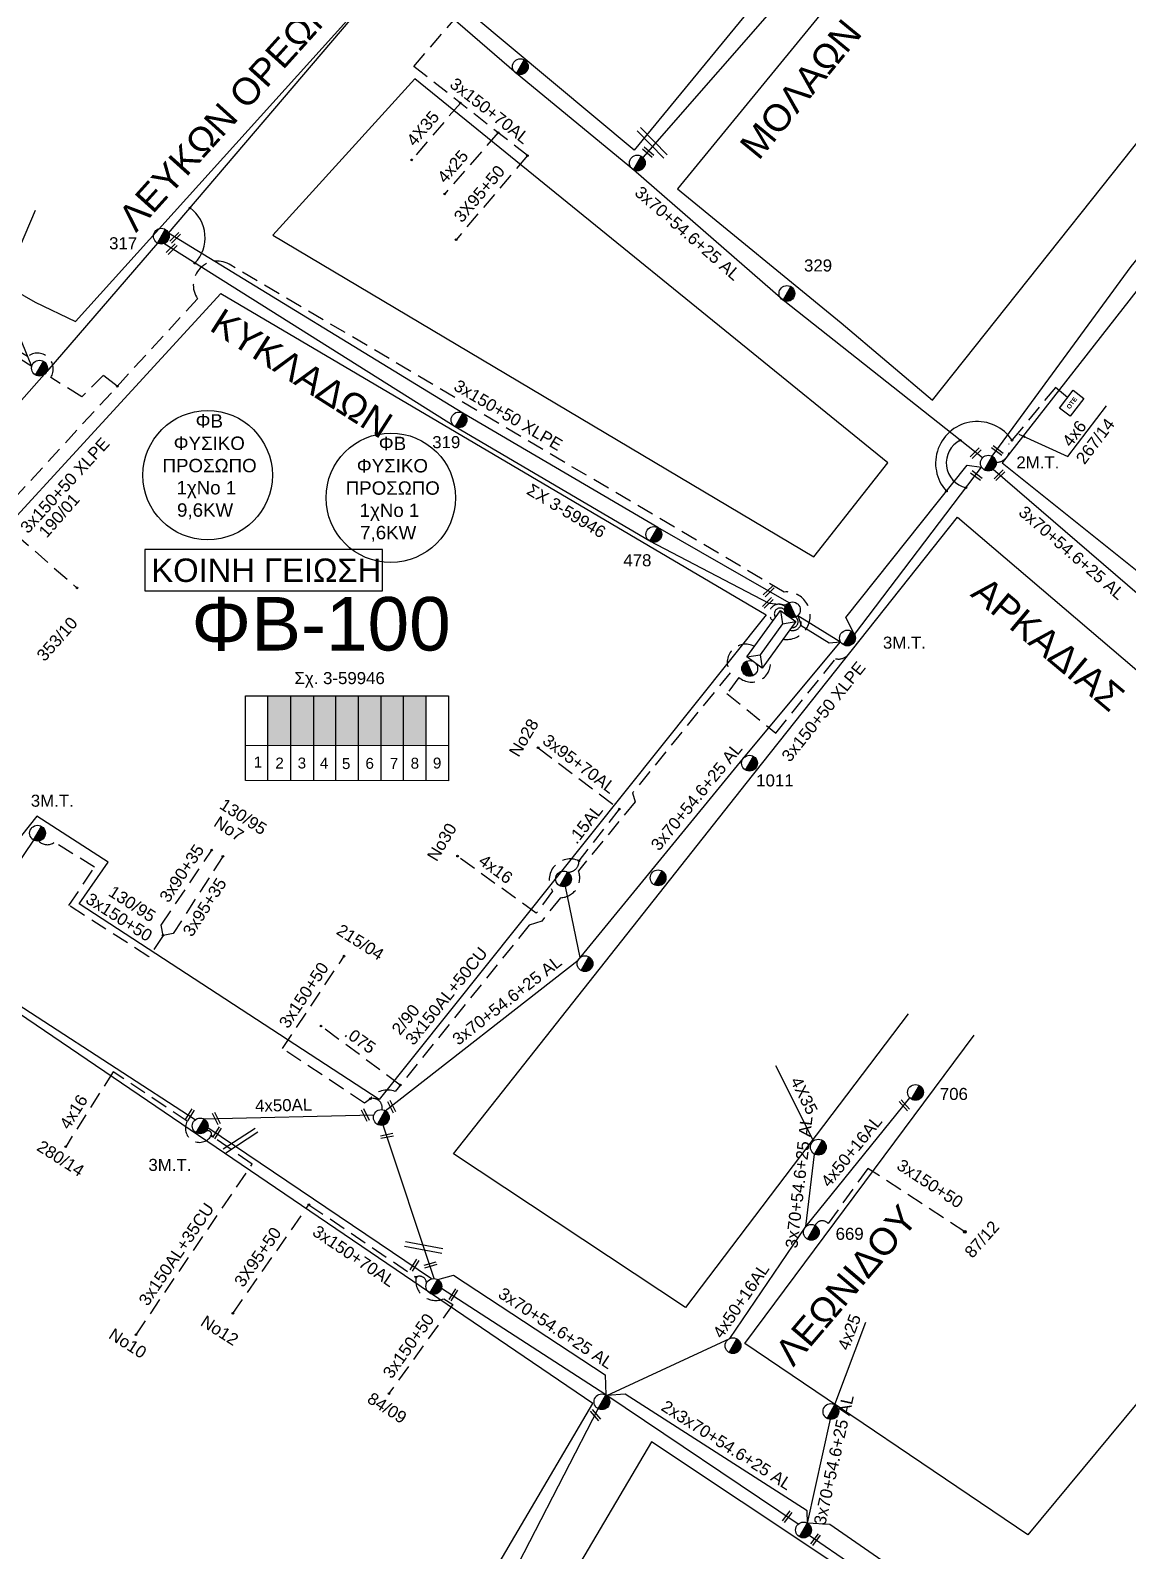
# Model space of a CAD drawing. Header units: millimetres. Extents: x 4998 to 7216, y 1887 to 2914.
# Drawn here: x 6443.3 to 6607.2, y 2004.1 to 2231.3 of the extents above; entities that cross this region are included whole.
import ezdxf
from ezdxf.enums import TextEntityAlignment as Align

# ---------------------------------------------------------------- set-up
doc = ezdxf.new("R2010")
doc.units = ezdxf.units.MM
doc.linetypes.add('DASHED', pattern=[19.05, 12.7, -6.35])
for name, color, linetype, lineweight in [('.075', 7, 'Continuous', 30), ('.15AL', 7, 'DASHED', 30), ('3x150+50', 7, 'Continuous', 30), ('3x150+50 XLPE', 7, 'SYN_LINE', 30), ('3x150+70AL', 7, 'DASHED', 30), ('3x150AL+35CU', 7, 'Continuous', 30), ('3x150AL+50CU', 7, 'Continuous', 30), ('3x70+54.6+25 AL', 7, 'SYN_LINE', 30), ('3x90+35', 7, 'Continuous', 30), ('3x95+35', 7, 'Continuous', 30), ('3X95+50', 7, 'Continuous', 30), ('3x95+70AL', 7, 'Continuous', 30), ('4x16', 7, 'Continuous', 30), ('4x25', 7, 'Continuous', 30), ('4X35', 7, 'DASHED', 30), ('4x50', 7, 'Continuous', 30), ('4x50+16AL', 7, 'Continuous', 30), ('4x50AL', 7, 'Continuous', 30), ('4x6', 7, 'SYN_LINE', 30), ('Υπόβαθρο ΔΕΗ', 7, 'Continuous', 30)]:
    doc.layers.add(name, color=color, linetype=linetype, lineweight=lineweight)
for name, color, linetype in [('Pillar OTE', 7, 'Continuous'), ('text οδών', 7, 'Continuous'), ('text_kalodion', 7, 'Continuous'), ('Άγνωστα', 7, 'Continuous'), ('Επιγραφές - Σχήματα', 7, 'Continuous'), ('Καλώδια ΧΤ   3x150AL+50CU', 7, 'DASHED'), ('Μηχανική τομή', 7, 'Continuous'), ('Στύλος ΦΜ', 7, 'Continuous'), ('Στύλος ΦΜ @ 1', 7, 'Continuous'), ('Συνδέσεις', 7, 'Continuous'), ('Τομή', 7, 'Continuous'), ('Υποσταθμός εναέριος 2 στύλων', 7, 'Continuous'), ('Υποσταθμός πόλεως', 7, 'Continuous')]:
    doc.layers.add(name, color=color, linetype=linetype)
doc.styles.add('arial', font='ARIAL.TTF')
doc.styles.get("Standard").update_dxf_attribs({"font": 'ARIAL.TTF'})
doc.linetypes.add('SYN_LINE', pattern='A,0.5,-0.0001,["/\\/\\/\\/",Standard,S=0.1,R=0,X=0,Y=-0.05],-0.25', length=0.7501)
doc.dimstyles.new('ISO-25', dxfattribs={"dimtxt": 2.5, "dimasz": 2.5, "dimexe": 1.25, "dimexo": 0.625, "dimtad": 1, "dimtxsty": 'Standard', "dimcen": 2.5, "dimadec": 0, "dimazin": 0, "dimtfac": 1, "dimtmove": 0, "dimatfit": 3, "dimfxl": 1, "dimarcsym": 0})

# ---------------------------------------------------------------- blocks, each defined once
blk = doc.blocks.new('ΥΠΑΡΧΩΝ ΤΣΙΜΕΝΤΕΝΙΟΣ ΣΤΥΛΟΣ')
at = {"layer": 'Στύλος ΦΜ'}
blk.add_hatch(color=7, dxfattribs=at).paths.add_polyline_path([(-1.29, -2.28, 0.574793), (2.62, 0, 0.268822), (1.3, 2.27)])
at = {"layer": 'Στύλος ΦΜ', "color": 7}
blk.add_line((-1.29, -2.28), (1.3, 2.27), dxfattribs=at)
blk.add_circle((0, 0), 2.62, dxfattribs=at)
at = {"layer": 'Στύλος ΦΜ', "flags": 4}
for tag, p in [('ΑΡΙΘΜΟΣ', (-4.68, 8.05)), ('ΤΥΠΟΣ', (-4.91, 3.03))]:
    blk.add_attdef(tag, p, '', height=4, dxfattribs=at)
blk = doc.blocks.new('ΥΠΟΣΤΑΘΜΟΣ ΕΝΑΕΡΙΟΣ ΕΠΙ 2 ΣΤΥΛΩΝ')
at = {"layer": 'Υποσταθμός εναέριος 2 στύλων', "linetype": 'Continuous'}
for points in [[(-11.97, -2.11, 0.574793), (-8.45, -0.07, 0.268822), (-9.64, 1.98)], [(9.68, -2.15, 0.574793), (13.19, -0.1, 0.268822), (12.01, 1.95)]]:
    blk.add_hatch(color=256, dxfattribs=at).paths.add_polyline_path(points)
for p, q in [((-11.97, -2.11), (-9.64, 1.98)), ((9.68, -2.15), (12.01, 1.95))]:
    blk.add_line(p, q, dxfattribs=at)
for centre in [(-10.81, -0.07), (10.84, -0.1)]:
    blk.add_circle(centre, 2.36, dxfattribs=at)
at = {"layer": 'Υποσταθμός πόλεως', "linetype": 'Continuous', "ltscale": 40}
blk.add_lwpolyline([(-8.57, 2.82), (8.57, 2.82), (8.57, -2.82), (-8.57, -2.82)], close=True, dxfattribs=at)
for points in [[(-5.75, 0), (-8.57, 2.82)], [(-8.57, -2.82), (-5.75, 0)], [(-5.75, 0), (5.75, 0)], [(5.75, 0), (8.57, 2.82)], [(8.57, -2.82), (5.75, 0)]]:
    blk.add_lwpolyline(points, dxfattribs=at)
at = {"layer": 'Υποσταθμός εναέριος 2 στύλων', "ltscale": 40, "flags": 1}
for tag, p in [('ΜΕΤΑΣΧΗΜΑΤΙΣΜΟΣ', (14.09, 2.51)), ('ΙΣΧΥΣ', (14.07, -0.28)), ('ΑΡΙΘΜΟΣ', (14.19, -3))]:
    blk.add_attdef(tag, p, '', height=1.8, dxfattribs=at)
blk = doc.blocks.new('ΤΟΜΗ')
at = {"layer": 'Τομή', "ltscale": 40}
for p, q in [((-5.68, 0), (17.06, 0)), ((-5.68, -2.77), (17.06, -2.77))]:
    blk.add_line(p, q, dxfattribs=at)
blk = doc.blocks.new('ΜΗΧΑΝΙΚΗ ΤΟΜΗ')
at = {"layer": 'Μηχανική τομή', "ltscale": 40}
for p, q in [((-1.89, 0.78), (5.68, 0.78)), ((-1.89, -0.78), (5.68, -0.78))]:
    blk.add_line(p, q, dxfattribs=at)
blk = doc.blocks.new('_ΣΥΝΔΕΣΗ')
at = {"layer": 'Συνδέσεις', "linetype": 'SYN_LINE', "ltscale": 40}
blk.add_hatch(color=256, dxfattribs=at).paths.add_polyline_path([(0.5, -0.01, 1), (-0.5, -0.01, 1)])
at = {"layer": 'Συνδέσεις'}
blk.add_circle((0, -0.01), 0.5, dxfattribs=at)
blk = doc.blocks.new('PILLAR ΟΤΕ')
at = {"layer": 'Pillar OTE', "ltscale": 40}
blk.add_lwpolyline([(-3.31, 2.02), (3.39, 2.02), (3.39, -1.99), (-3.31, -1.99)], close=True, dxfattribs=at)
at = {"layer": 'Pillar OTE', "insert": (-1.81, 0.71), "char_height": 1.3575, "width": 109.961, "attachment_point": 1}
blk.add_mtext('{\\fArial|b1|i0|c161|p34;OTE}', dxfattribs=at)

msp = doc.modelspace()

# ---------------------------------------------------------------- hatches: boundary and pattern name
at = {"layer": 'Καλώδια ΧΤ   3x150AL+50CU', "linetype": 'DASHED', "lineweight": -3, "ltscale": 0.2}
h = msp.add_hatch(color=1, dxfattribs=at)
h.dxf.hatch_style = 1
h.paths.add_polyline_path([(6482.15, 2131.84), (6478.71, 2131.84), (6478.71, 2124.48), (6482.15, 2124.48)])
h = msp.add_hatch(color=85, dxfattribs=at)
h.dxf.hatch_style = 1
h.paths.add_polyline_path([(6482.15, 2124.48), (6485.59, 2124.48), (6485.59, 2131.84), (6482.15, 2131.84)])
h = msp.add_hatch(color=6, dxfattribs=at)
h.dxf.hatch_style = 1
h.paths.add_polyline_path([(6488.88, 2131.84), (6485.59, 2131.84), (6485.59, 2124.48), (6488.88, 2124.47)])
h = msp.add_hatch(color=151, dxfattribs=at)
h.dxf.hatch_style = 1
h.paths.add_polyline_path([(6488.88, 2124.47), (6492.27, 2124.47), (6492.27, 2131.84), (6488.88, 2131.84)])
h = msp.add_hatch(color=2, dxfattribs=at)
h.dxf.hatch_style = 1
h.paths.add_polyline_path([(6492.27, 2124.47), (6495.67, 2124.47), (6495.67, 2131.84), (6492.27, 2131.84)])
h = msp.add_hatch(color=30, dxfattribs=at)
h.dxf.hatch_style = 1
h.paths.add_polyline_path([(6495.67, 2124.47), (6499.06, 2124.46), (6499.06, 2131.84), (6495.67, 2131.84)])
h = msp.add_hatch(color=173, dxfattribs=at)
h.dxf.hatch_style = 1
h.paths.add_polyline_path([(6499, 2124.46), (6502.4, 2124.46), (6502.4, 2131.84), (6499, 2131.84)])

# ---------------------------------------------------------------- linework, layer by layer
at = {"layer": '.075', "color": 2, "linetype": 'DASHED', "lineweight": -3, "ltscale": 0.2}
msp.add_lwpolyline([(6498.52, 2073.69), (6486.68, 2082.51)], dxfattribs=at)
at = {"layer": '.15AL', "color": 1, "linetype": 'DASHED', "lineweight": -3, "ltscale": 0.2}
msp.add_lwpolyline([(6531.24, 2114.94), (6525.21, 2107.2, -0.448108), (6523.5, 2105.52)], format="xyb", dxfattribs=at)
at = {"lineweight": -3, "ltscale": 0.2}
for centre in [(6469.74, 2164.83), (6497.1, 2161.46)]:
    msp.add_circle(centre, 9.67, dxfattribs=at)
at = {"layer": '3x150+50', "color": 151, "linetype": 'DASHED', "lineweight": -3, "ltscale": 0.2}
msp.add_lwpolyline([(6438.22, 2158.48), (6450.22, 2147.99)], dxfattribs=at)
at = {"layer": '3x150+50', "color": 2, "linetype": 'DASHED', "lineweight": -3, "ltscale": 0.2}
msp.add_lwpolyline([(6463.08, 2096.07), (6460.97, 2092.87), (6449.02, 2100.53), (6452.84, 2106.25), (6446.87, 2109.97, -0.379923), (6444.5, 2110.17, 25.34495)], format="xyb", dxfattribs=at)
msp.add_lwpolyline([(6494.06, 2071.66), (6493.19, 2071), (6480.92, 2079.14), (6490.12, 2092.95)], dxfattribs=at)
at = {"layer": '3x150+50', "color": 151, "linetype": 'DASHED', "lineweight": -3, "ltscale": 0.2}
msp.add_lwpolyline([(6582.85, 2051.78), (6568.37, 2061.23), (6562.43, 2053, 0.564875), (6560.5, 2052.71, -1.42927)], format="xyb", dxfattribs=at)
at = {"layer": '3x150+50', "color": 1, "linetype": 'DASHED', "lineweight": -3, "ltscale": 0.2}
msp.add_lwpolyline([(6500.86, 2044.98, 0.594526), (6505.01, 2041.76), (6506.39, 2040.93), (6496.83, 2027.6)], format="xyb", dxfattribs=at)
at = {"layer": '3x150+50 XLPE', "color": 151, "linetype": 'DASHED', "lineweight": -3, "ltscale": 0.2}
msp.add_lwpolyline([(6555.68, 2140.31, 1.127433), (6555.88, 2147.37), (6473.21, 2196.21, 0.827659), (6468.23, 2191.2), (6416.85, 2135.18), (6416.6, 2126.39)], format="xyb", dxfattribs=at)
at = {"layer": '3x150+50 XLPE', "color": 1, "linetype": 'DASHED', "lineweight": -3, "ltscale": 0.2}
msp.add_lwpolyline([(6553.72, 2137.6, -0.756121), (6549.1, 2134.62), (6547.32, 2132.21), (6554.62, 2126.3), (6563.55, 2137.41, 0.515773), (6565.94, 2139.5, -3.977598)], format="xyb", dxfattribs=at)
at = {"layer": '3x150+50 XLPE', "color": 173, "linetype": 'DASHED', "lineweight": -3, "ltscale": 0.2}
msp.add_arc((6555.06, 2144.16), 1.39, 46.5464, 232.1091, dxfattribs=at)
at = {"layer": '3x150+50 XLPE', "color": 6, "linetype": 'DASHED', "lineweight": -3, "ltscale": 0.2}
msp.add_arc((6555.28, 2144.1), 0.883, 44.0006, 216.5994, dxfattribs=at)
at = {"layer": '3x150+50 XLPE', "color": 30, "linetype": 'DASHED', "lineweight": -3, "ltscale": 0.2}
msp.add_arc((6557.16, 2142.85), 1.24, 247.8333, 53.2722, dxfattribs=at)
at = {"layer": '3x150+50 XLPE', "color": 133, "linetype": 'DASHED', "lineweight": -3, "ltscale": 0.2}
msp.add_arc((6557.08, 2142.91), 0.864, 261.6881, 55.4247, dxfattribs=at)
at = {"layer": '3x150+70AL', "color": 6, "linetype": 'DASHED', "lineweight": -3, "ltscale": 0.2}
msp.add_lwpolyline([(6517.51, 2212.59), (6500.53, 2225.91), (6508.02, 2234.56), (6500.18, 2240.73, 0.402022), (6498.56, 2240.58, 9.267366)], format="xyb", dxfattribs=at)
at = {"layer": '3x150+70AL', "color": 1, "linetype": 'DASHED', "lineweight": -3, "ltscale": 0.2}
msp.add_lwpolyline([(6484.87, 2055.82), (6500.86, 2044.98, -0.682307), (6502.38, 2043.84, -61.905359)], format="xyb", dxfattribs=at)
at = {"layer": '3x150AL+35CU', "color": 2, "linetype": 'DASHED', "lineweight": -3, "ltscale": 0.2}
msp.add_lwpolyline([(6459.04, 2036.38), (6476.4, 2061.89), (6470.29, 2066.11, 0.742394), (6469.48, 2066.78, -2.43249)], format="xyb", dxfattribs=at)
at = {"layer": '3x150AL+50CU', "color": 2, "linetype": 'DASHED', "lineweight": -3, "ltscale": 0.2}
msp.add_lwpolyline([(6551.43, 2139.25, 0.773498), (6547.79, 2135.32), (6533.23, 2117.38), (6533.6, 2116.01), (6525.12, 2105.72, -0.518877), (6522.47, 2101.69), (6519.64, 2098.18), (6517.77, 2097.59), (6497.75, 2072.73, 0.342907), (6494.06, 2071.66, -0.553715), (6495.79, 2070.03, 0.768666)], format="xyb", dxfattribs=at)
at = {"layer": '3x70+54.6+25 AL', "color": 2, "linetype": 'SYN_LINE', "lineweight": -3, "ltscale": 20}
msp.add_lwpolyline([(6582.45, 2270.48), (6557.51, 2238.33), (6534.75, 2212.32)], dxfattribs=at)
at = {"layer": '3x70+54.6+25 AL', "color": 85, "linetype": 'SYN_LINE', "lineweight": -3, "ltscale": 20}
for points in [[(6585.48, 2167.42), (6555.7, 2190.96), (6533.35, 2210.45), (6515.87, 2224.84), (6498.37, 2240.04)], [(6566.39, 2141.01), (6585.36, 2166.02)]]:
    msp.add_lwpolyline(points, dxfattribs=at)
at = {"layer": '3x70+54.6+25 AL', "color": 6, "linetype": 'SYN_LINE', "lineweight": -3, "ltscale": 20}
for points in [[(6463.9, 2201), (6496.8, 2239.66)], [(6556.17, 2145.43), (6553.65, 2145.68), (6535.81, 2154.96), (6506.71, 2172.07), (6463.21, 2199.43)]]:
    msp.add_lwpolyline(points, dxfattribs=at)
at = {"layer": '3x70+54.6+25 AL', "color": 30, "linetype": 'SYN_LINE', "lineweight": -3, "ltscale": 20}
for points in [[(6586.95, 2167.66), (6607.71, 2196.02), (6636.21, 2230.77)], [(6566.39, 2141.01), (6565.08, 2143.55), (6583.22, 2166.35), (6585.36, 2166.02)], [(6587.11, 2165.73), (6617.89, 2139.17), (6638.97, 2123.88)]]:
    msp.add_lwpolyline(points, dxfattribs=at)
at = {"layer": '3x70+54.6+25 AL', "color": 151, "linetype": 'SYN_LINE', "lineweight": -3, "ltscale": 20}
for points in [[(6443.47, 2181.05), (6418.69, 2196.91), (6391.24, 2212.27), (6358.77, 2229.33)], [(6580.62, 1993.19), (6580.65, 1995.56), (6562.69, 2008.01), (6559.33, 2008.22), (6559.32, 2010.07), (6532.12, 2027.49), (6529.37, 2027.3)]]:
    msp.add_lwpolyline(points, dxfattribs=at)
at = {"layer": '3x70+54.6+25 AL', "color": 173, "linetype": 'SYN_LINE', "lineweight": -3, "ltscale": 20}
for points in [[(6462.24, 2199.52), (6445.7, 2180.34), (6420.01, 2151.28), (6397.68, 2116.66)], [(6556.61, 2145.78), (6536.97, 2157), (6507.88, 2174.11), (6463.9, 2201)]]:
    msp.add_lwpolyline(points, dxfattribs=at)
at = {"layer": '3x70+54.6+25 AL', "color": 151, "linetype": 'SYN_LINE', "lineweight": -3, "ltscale": 10}
msp.add_lwpolyline([(6443.47, 2181.05), (6439.23, 2191.41)], dxfattribs=at)
at = {"layer": '3x70+54.6+25 AL', "color": 30, "linetype": 'SYN_LINE', "lineweight": -3, "ltscale": 5}
msp.add_lwpolyline([(6557.91, 2143.85), (6558.39, 2142.38), (6562.57, 2139.76), (6564.28, 2139.95)], dxfattribs=at)
at = {"layer": '3x70+54.6+25 AL', "color": 85, "linetype": 'SYN_LINE', "lineweight": -3, "ltscale": 7}
msp.add_lwpolyline([(6557.91, 2143.85), (6564.28, 2139.95)], dxfattribs=at)
at = {"layer": '3x70+54.6+25 AL', "color": 1, "linetype": 'SYN_LINE', "lineweight": -3, "ltscale": 20}
for points in [[(6496.28, 2069.87), (6525.07, 2092.37), (6549.78, 2122.54), (6564.28, 2139.95)], [(6503.6, 2044.78), (6495.94, 2067.7)]]:
    msp.add_lwpolyline(points, dxfattribs=at)
at = {"layer": '3x70+54.6+25 AL', "color": 1, "linetype": 'SYN_LINE', "lineweight": -3, "ltscale": 10}
msp.add_lwpolyline([(6525.38, 2092.75), (6523.2, 2103.36)], dxfattribs=at)
at = {"layer": '3x70+54.6+25 AL', "color": 151, "linetype": 'SYN_LINE', "lineweight": -3, "ltscale": 12}
msp.add_lwpolyline([(6559.12, 2052.56), (6560.38, 2063.38)], dxfattribs=at)
at = {"layer": '3x70+54.6+25 AL', "color": 62, "linetype": 'SYN_LINE', "lineweight": -3, "ltscale": 20}
for points in [[(6504.12, 2044.63), (6506.46, 2045.3), (6529.14, 2030.38), (6529.23, 2027.39)], [(6557.98, 2008.09), (6529.23, 2027.39), (6504.67, 2043.29)], [(6579.15, 1992.95), (6559.62, 2006.41)]]:
    msp.add_lwpolyline(points, dxfattribs=at)
at = {"layer": '3x70+54.6+25 AL', "color": 7, "linetype": 'SYN_LINE', "lineweight": -3, "ltscale": 20}
msp.add_lwpolyline([(6559.33, 2008.22), (6562.77, 2023.75)], dxfattribs=at)
at = {"layer": '3x90+35', "color": 2, "linetype": 'DASHED', "lineweight": -3, "ltscale": 0.2}
msp.add_lwpolyline([(6463.08, 2096.07), (6462.82, 2097.6), (6470.35, 2108.8)], dxfattribs=at)
at = {"layer": '3x95+35', "color": 2, "linetype": 'DASHED', "lineweight": -3, "ltscale": 0.2}
msp.add_lwpolyline([(6472.01, 2107.87), (6464.6, 2096.35), (6463.08, 2096.07)], dxfattribs=at)
at = {"layer": '3X95+50', "color": 6, "linetype": 'DASHED', "lineweight": -3, "ltscale": 0.2}
msp.add_lwpolyline([(6517.51, 2212.59), (6506.86, 2200.02)], dxfattribs=at)
at = {"layer": '3X95+50', "color": 151, "linetype": 'DASHED', "lineweight": -3, "ltscale": 0.2}
msp.add_lwpolyline([(6456.24, 2178.12), (6454.18, 2179.76), (6450.97, 2176.56), (6446.3, 2179.42, 0.848775), (6442.83, 2182.55), (6432.29, 2189), (6423.01, 2175.8)], format="xyb", dxfattribs=at)
at = {"layer": '3X95+50', "color": 1, "linetype": 'DASHED', "lineweight": -3, "ltscale": 0.2}
msp.add_lwpolyline([(6473.51, 2039.58), (6484.87, 2055.82)], dxfattribs=at)
at = {"layer": '3x95+70AL', "color": 1, "linetype": 'DASHED', "lineweight": -3, "ltscale": 0.2}
msp.add_lwpolyline([(6519.11, 2124.1), (6531.24, 2114.94)], dxfattribs=at)
at = {"layer": '4x16', "color": 1, "linetype": 'DASHED', "lineweight": -3, "ltscale": 0.2}
msp.add_lwpolyline([(6525.21, 2107.2, 0.75143), (6521.27, 2102.66), (6518.83, 2099.36), (6507.07, 2107.91)], format="xyb", dxfattribs=at)
at = {"layer": '4x16', "color": 2, "linetype": 'DASHED', "lineweight": -3, "ltscale": 0.2}
msp.add_lwpolyline([(6470.29, 2066.11, -0.98108), (6466.7, 2068.3), (6455.64, 2075.69), (6448.54, 2064.49)], format="xyb", dxfattribs=at)
at = {"layer": '4x25', "color": 6, "linetype": 'DASHED', "lineweight": -3, "ltscale": 0.2}
msp.add_lwpolyline([(6513.14, 2216.02), (6505.16, 2206.86)], dxfattribs=at)
at = {"layer": '4x25', "color": 7, "linetype": 'SYN_LINE', "lineweight": -3, "ltscale": 15}
msp.add_lwpolyline([(6563.43, 2025.95), (6568.07, 2038.29)], dxfattribs=at)
at = {"layer": '4X35', "color": 6, "linetype": 'DASHED', "lineweight": -3, "ltscale": 0.2}
msp.add_lwpolyline([(6507.49, 2220.44), (6500.22, 2211.95)], dxfattribs=at)
at = {"layer": '4X35', "color": 151, "linetype": 'SYN_LINE', "lineweight": -3, "ltscale": 12}
msp.add_lwpolyline([(6560.26, 2065.35), (6554.6, 2076.58)], dxfattribs=at)
at = {"layer": '4x50', "color": 151, "linetype": 'SYN_LINE', "lineweight": -3, "ltscale": 10}
msp.add_lwpolyline([(6439.41, 2193.54), (6444.03, 2204.45)], dxfattribs=at)
at = {"layer": '4x50+16AL', "color": 151, "linetype": 'Continuous', "lineweight": -3, "ltscale": 0.2}
msp.add_lwpolyline([(6529.37, 2027.3), (6547.74, 2035.83), (6559.12, 2052.56), (6574.65, 2071.77)], dxfattribs=at)
at = {"layer": '4x50+16AL', "color": 62, "linetype": 'Continuous', "lineweight": -3, "ltscale": 0.2}
msp.add_lwpolyline([(6528.06, 2025.35), (6512.67, 1995.46), (6500.69, 1974), (6482.93, 1947.05)], dxfattribs=at)
at = {"layer": '4x50AL', "color": 2, "linetype": 'Continuous', "lineweight": -3, "ltscale": 0.2}
for points in [[(6431.86, 2092.71), (6443.75, 2110.31)], [(6467.9, 2068.52), (6432.44, 2091.5)], [(6494.57, 2069.21), (6469.21, 2068.61)]]:
    msp.add_lwpolyline(points, dxfattribs=at)
at = {"layer": '4x50AL', "color": 62, "linetype": 'Continuous', "lineweight": -3, "ltscale": 0.2}
msp.add_lwpolyline([(6503.16, 2044.73), (6469.76, 2067.31)], dxfattribs=at)
at = {"layer": '4x6', "color": 30, "linetype": 'DASHED', "lineweight": -3, "ltscale": 0.2}
msp.add_lwpolyline([(6598.18, 2176.46), (6596.39, 2177.94), (6589.44, 2169.5, -0.506017), (6587.54, 2166.74)], format="xyb", dxfattribs=at)
at = {"layer": 'Pillar OTE', "lineweight": -3, "ltscale": 40}
for points in [[(6475.38, 2119.2), (6475.38, 2131.84), (6505.71, 2131.84), (6505.71, 2119.17), (6475.38, 2119.2)], [(6478.71, 2119.2), (6478.71, 2131.84)], [(6482.15, 2119.2), (6482.15, 2131.84)], [(6485.59, 2119.19), (6485.59, 2131.84)], [(6488.88, 2119.19), (6488.88, 2131.84)], [(6492.27, 2119.19), (6492.27, 2131.84)], [(6495.67, 2119.18), (6495.67, 2131.84)], [(6499, 2119.18), (6499, 2131.84)], [(6502.39, 2119.18), (6502.39, 2131.84)], [(6475.38, 2124.49), (6505.71, 2124.46)]]:
    msp.add_lwpolyline(points, dxfattribs=at)
at = {"layer": 'Επιγραφές - Σχήματα', "color": 190, "lineweight": -3}
msp.add_lwpolyline([(6460.37, 2147.55), (6495.88, 2147.55), (6495.88, 2153.73), (6460.37, 2153.73)], close=True, dxfattribs=at)
at = {"layer": 'Υπόβαθρο ΔΕΗ', "color": 7, "lineweight": -3}
for points in [[(6551.93, 2282.08), (6575.42, 2264.52), (6533.47, 2213.42), (6509.05, 2233.78)], [(6490.54, 2232.71), (6434.05, 2280.64), (6373.4, 2239.06), (6372.63, 2237.57), (6372.16, 2236.29), (6371.95, 2234.97), (6372.2, 2233.9), (6372.89, 2232.37), (6374.04, 2230.71), (6376.34, 2229.43), (6381.25, 2226.78), (6443.99, 2190.7), (6449.98, 2187.79)], [(6620.69, 2229.75), (6582.25, 2259.33), (6539.92, 2207.62), (6564.36, 2187.62), (6578.04, 2176.02)], [(6500.69, 2224.04), (6479.48, 2200.7), (6560.32, 2152.63), (6571.37, 2166.7)], [(6630.89, 2221), (6588.44, 2166.69), (6642.44, 2123.46), (6668.75, 2101.99), (6705.28, 2160.95)], [(6471.72, 2191.97), (6553.2, 2143.97), (6495.34, 2071.55), (6450.56, 2100.8), (6454.86, 2107.02), (6444.2, 2113.9), (6439.42, 2107.85), (6418.49, 2122.62), (6417.93, 2133.41)], [(6481.34, 1947.91), (6527.27, 2026.1), (6440.24, 2085.3), (6389.46, 2006)], [(6489.91, 1942.14), (6521.73, 1921.06), (6542.9, 1946.48), (6560.82, 1967.92), (6577.38, 1988.08), (6577.58, 1988.6), (6577.98, 1990.54), (6577.58, 1991.96), (6576.7, 1993.06), (6576.08, 1993.72), (6536.07, 2020.36)]]:
    msp.add_lwpolyline(points, close=True, dxfattribs=at)
for points in [[(6598.23, 2167.64), (6604, 2175.17)], [(6574.37, 2084.32), (6541.13, 2040.44), (6506.47, 2063.42), (6550.2, 2118.76), (6581.74, 2158.56), (6661.77, 2090.26), (6592.29, 2006.49), (6550.01, 2035.07), (6584.27, 2081.16)]]:
    msp.add_lwpolyline(points, dxfattribs=at)
at = {"layer": 'Υπόβαθρο ΔΕΗ', "lineweight": -3}
for centre, radius, start, end in [((6463.85, 2200.32), 5.51, 316.3321, 53.7306), ((6584.71, 2166.63), 6.22, 33.3491, 222.3605), ((6583.9, 2166.66), 3.81, 117.1661, 256.9607)]:
    msp.add_arc(centre, radius, start, end, dxfattribs=at)

# ---------------------------------------------------------------- block references
at = {"layer": 'Pillar OTE', "xscale": 0.5, "yscale": 0.5, "zscale": 0.5, "rotation": 53}
msp.add_blockref('PILLAR ΟΤΕ', (6598.81, 2175.55), dxfattribs=at)
at = {"layer": 'Μηχανική τομή', "lineweight": -3}
for p, xscale, yscale, zscale, rotation in [((6535.17, 2213.42), 0.2499999999999676, 0.2499999999999676, 0.2499999999999676, 319.7623945489149), ((6464.71, 2198.95), 0.2499999999999677, 0.2499999999999677, 0.2499999999999677, 224.4586911181066), ((6465.23, 2200.65), 0.2499999999999677, 0.2499999999999677, 0.2499999999999677, 224.4586911181066), ((6584.81, 2168.44), 0.2499999999999677, 0.2499999999999677, 0.2499999999999677, 224.4586911181066), ((6587.35, 2168.82), 0.2499999999999676, 0.2499999999999676, 0.2499999999999676, 323.3474730402167), ((6584.19, 2165.07), 0.2499999999999676, 0.2499999999999676, 0.2499999999999676, 323.3474730402167), ((6588.37, 2165.15), 0.2499999999999677, 0.2499999999999677, 0.2499999999999677, 224.4586911181066), ((6553.9, 2147.79), 0.2499999999999677, 0.2499999999999677, 0.2499999999999677, 224.4586911181066), ((6553.77, 2146.08), 0.2499999999999677, 0.2499999999999677, 0.2499999999999677, 224.4586911181066), ((6467.31, 2069.65), 0.2499999999999678, 0.2499999999999678, 0.2499999999999678, 238.1052492816729), ((6470.81, 2069.14), 0.2499999999999677, 0.2499999999999677, 0.2499999999999677, 296.2104985633693), ((6493.07, 2069.66), 0.2499999999999677, 0.2499999999999677, 0.2499999999999677, 296.2104985633693), ((6496.98, 2070.92), 0.2499999999999677, 0.2499999999999677, 0.2499999999999677, 296.2104985633693), ((6573.51, 2071.03), 0.2499999999999678, 0.2499999999999678, 0.2499999999999678, 311.238775921521), ((6471.37, 2066.97), 0.2499999999999678, 0.2499999999999678, 0.2499999999999678, 238.1052492816729), ((6496.06, 2066.03), 0.2499999999999676, 0.2499999999999676, 0.2499999999999676, 10.88717302976864), ((6500.88, 2047.2), 0.2499999999999678, 0.2499999999999678, 0.2499999999999678, 238.1052492816729), ((6503.45, 2046.92), 0.2499999999999678, 0.2499999999999678, 0.2499999999999678, 195.7773082173335), ((6506.67, 2042.74), 0.2499999999999678, 0.2499999999999678, 0.2499999999999678, 238.1052492816729), ((6527.34, 2024.73), 0.2499999999999678, 0.2499999999999678, 0.2499999999999678, 311.238775921521), ((6556.06, 2008.84), 0.2499999999999677, 0.2499999999999677, 0.2499999999999677, 52.1863941752602), ((6560.28, 2005.41), 0.2499999999999677, 0.2499999999999677, 0.2499999999999677, 52.1863941752602)]:
    msp.add_blockref('ΜΗΧΑΝΙΚΗ ΤΟΜΗ', p, dxfattribs=dict(at, xscale=xscale, yscale=yscale, zscale=zscale, rotation=rotation))
at = {"layer": 'Στύλος ΦΜ @ 1', "lineweight": -3, "ltscale": 40}
for p, xscale, yscale, zscale in [((6516.45, 2225.87), 0.4499999999998291, 0.4499999999998291, 0.4499999999998291), ((6533.93, 2211.48), 0.4499999999998291, 0.4499999999998291, 0.4499999999998291), ((6444.62, 2180.82), 0.4499999999997743, 0.4499999999997743, 0.4499999999997743), ((6537.03, 2104.66), 0.4499999999997958, 0.4499999999997958, 0.4499999999997958), ((6522.91, 2104.5), 0.4499999999997958, 0.4499999999997958, 0.4499999999997958), ((6526.12, 2091.83), 0.4499999999997958, 0.4499999999997958, 0.4499999999997958), ((6495.69, 2068.85), 0.4499999999997958, 0.4499999999997958, 0.4499999999997958), ((6560.97, 2064.41), 0.4499999999998616, 0.4499999999998616, 0.4499999999998616), ((6503.53, 2043.61), 0.4499999999998616, 0.4499999999998616, 0.4499999999998616), ((6548.22, 2034.75), 0.4499999999998616, 0.4499999999998616, 0.4499999999998616), ((6528.64, 2026.37), 0.4499999999998616, 0.4499999999998616, 0.4499999999998616), ((6562.85, 2024.92), 0.4499999999998616, 0.4499999999998616, 0.4499999999998616), ((6558.75, 2007.2), 0.4499999999998616, 0.4499999999998616, 0.4499999999998616)]:
    msp.add_blockref('ΥΠΑΡΧΩΝ ΤΣΙΜΕΝΤΕΝΙΟΣ ΣΤΥΛΟΣ', p, dxfattribs=dict(at, xscale=xscale, yscale=yscale, zscale=zscale))
ref = msp.add_blockref('ΥΠΑΡΧΩΝ ΤΣΙΜΕΝΤΕΝΙΟΣ ΣΤΥΛΟΣ', (6462.82, 2200.54), dxfattribs=dict(at, xscale=0.4499999999998673, yscale=0.4499999999998673, zscale=0.4499999999998673))
ref.add_attrib('ΤΥΠΟΣ', '317', (6455.02, 2198.59), dxfattribs={"layer": 'Στύλος ΦΜ', "height": 1.8, "flags": 4})
ref = msp.add_blockref('ΥΠΑΡΧΩΝ ΤΣΙΜΕΝΤΕΝΙΟΣ ΣΤΥΛΟΣ', (6556.28, 2191.99), dxfattribs=dict(at, xscale=0.4499999999998291, yscale=0.4499999999998291, zscale=0.4499999999998291))
ref.add_attrib('ΤΥΠΟΣ', '329', (6558.83, 2195.27), dxfattribs={"layer": 'Στύλος ΦΜ', "height": 1.8, "rotation": 360, "flags": 4})
ref = msp.add_blockref('ΥΠΑΡΧΩΝ ΤΣΙΜΕΝΤΕΝΙΟΣ ΣΤΥΛΟΣ', (6507.29, 2173.09), dxfattribs=dict(at, xscale=0.4499999999998616, yscale=0.4499999999998616, zscale=0.4499999999998616))
ref.add_attrib('ΤΥΠΟΣ', '319', (6503.29, 2168.87), dxfattribs={"layer": 'Στύλος ΦΜ', "height": 1.8, "flags": 4})
ref = msp.add_blockref('ΥΠΑΡΧΩΝ ΤΣΙΜΕΝΤΕΝΙΟΣ ΣΤΥΛΟΣ', (6586.36, 2166.64), dxfattribs=dict(at, xscale=0.4499999999997958, yscale=0.4499999999997958, zscale=0.4499999999997958))
ref.add_attrib('ΤΥΠΟΣ', '2M.T.', (6590.55, 2165.84), dxfattribs={"layer": 'Στύλος ΦΜ', "height": 1.8, "flags": 4})
ref = msp.add_blockref('ΥΠΑΡΧΩΝ ΤΣΙΜΕΝΤΕΝΙΟΣ ΣΤΥΛΟΣ', (6536.39, 2155.98), dxfattribs=dict(at, xscale=0.4499999999998616, yscale=0.4499999999998616, zscale=0.4499999999998616))
ref.add_attrib('ΤΥΠΟΣ', '478', (6531.84, 2151.22), dxfattribs={"layer": 'Στύλος ΦΜ', "height": 1.8, "flags": 4})
ref = msp.add_blockref('ΥΠΑΡΧΩΝ ΤΣΙΜΕΝΤΕΝΙΟΣ ΣΤΥΛΟΣ', (6565.32, 2140.5), dxfattribs=dict(at, xscale=0.4499999999997958, yscale=0.4499999999997958, zscale=0.4499999999997958))
ref.add_attrib('ΤΥΠΟΣ', '3M.T.', (6570.62, 2138.91), dxfattribs={"layer": 'Στύλος ΦΜ', "height": 1.8, "flags": 4})
ref = msp.add_blockref('ΥΠΑΡΧΩΝ ΤΣΙΜΕΝΤΕΝΙΟΣ ΣΤΥΛΟΣ', (6550.69, 2121.79), dxfattribs=dict(at, xscale=0.4499999999997958, yscale=0.4499999999997958, zscale=0.4499999999997958))
ref.add_attrib('ΤΥΠΟΣ', '1011', (6551.69, 2118.32), dxfattribs={"layer": 'Στύλος ΦΜ', "height": 1.8, "flags": 4})
ref = msp.add_blockref('ΥΠΑΡΧΩΝ ΤΣΙΜΕΝΤΕΝΙΟΣ ΣΤΥΛΟΣ', (6444.33, 2111.33), dxfattribs=dict(at, xscale=0.4499999999998616, yscale=0.4499999999998616, zscale=0.4499999999998616))
ref.add_attrib('ΤΥΠΟΣ', '3M.T.', (6443.32, 2115.29), dxfattribs={"layer": 'Στύλος ΦΜ', "height": 1.8, "flags": 4})
ref = msp.add_blockref('ΥΠΑΡΧΩΝ ΤΣΙΜΕΝΤΕΝΙΟΣ ΣΤΥΛΟΣ', (6575.49, 2072.6), dxfattribs=dict(at, xscale=0.4499999999997846, yscale=0.4499999999997846, zscale=0.4499999999997846))
ref.add_attrib('ΤΥΠΟΣ', '706', (6579.12, 2071.47), dxfattribs={"layer": 'Στύλος ΦΜ', "height": 1.8, "flags": 4})
ref = msp.add_blockref('ΥΠΑΡΧΩΝ ΤΣΙΜΕΝΤΕΝΙΟΣ ΣΤΥΛΟΣ', (6468.62, 2067.59), dxfattribs=dict(at, xscale=0.4499999999998616, yscale=0.4499999999998616, zscale=0.4499999999998616))
ref.add_attrib('ΤΥΠΟΣ', '3M.T.', (6460.89, 2060.87), dxfattribs={"layer": 'Στύλος ΦΜ', "height": 1.8, "flags": 4})
ref = msp.add_blockref('ΥΠΑΡΧΩΝ ΤΣΙΜΕΝΤΕΝΙΟΣ ΣΤΥΛΟΣ', (6559.92, 2051.69), dxfattribs=dict(at, xscale=0.4499999999997846, yscale=0.4499999999997846, zscale=0.4499999999997846))
ref.add_attrib('ΤΥΠΟΣ', '669', (6563.55, 2050.57), dxfattribs={"layer": 'Στύλος ΦΜ', "height": 1.8, "flags": 4})
at = {"layer": 'Συνδέσεις', "lineweight": -3}
for p, xscale, yscale, zscale in [((6507.49, 2220.45), 0.25, 0.25, 0.25), ((6513.14, 2216.02), 0.25, 0.25, 0.25), ((6517.51, 2212.59), 0.25, 0.25, 0.25), ((6500.22, 2211.95), 0.25, 0.25, 0.25), ((6505.16, 2206.86), 0.25, 0.25, 0.25), ((6467.11, 2204.77), 0.25, 0.25, 0.25), ((6506.86, 2200.02), 0.25, 0.25, 0.25), ((6467.83, 2196.52), 0.25, 0.25, 0.25), ((6456.24, 2178.13), 0.25, 0.25, 0.25), ((6582.16, 2170.05), 0.25, 0.25, 0.25), ((6589.91, 2170.06), 0.25, 0.25, 0.25), ((6583.04, 2162.96), 0.25, 0.25, 0.25), ((6580.11, 2162.45), 0.25, 0.25, 0.25), ((6450.22, 2147.99), 0.25, 0.25, 0.25), ((6519.11, 2124.1), 0.25, 0.25, 0.25), ((6531.24, 2114.94), 0.25, 0.25, 0.25), ((6470.35, 2108.81), 0.25, 0.25, 0.25), ((6472.01, 2107.87), 0.25, 0.25, 0.25), ((6507.07, 2107.91), 0.25, 0.25, 0.25), ((6525.21, 2107.2), 0.25, 0.25, 0.25), ((6463.08, 2096.08), 0.25, 0.25, 0.25), ((6490.12, 2092.96), 0.25, 0.25, 0.25), ((6486.68, 2082.52), 0.25, 0.25, 0.25), ((6494.06, 2071.66), 0.25, 0.25, 0.25), ((6498.52, 2073.69), 0.25, 0.25, 0.25), ((6470.29, 2066.11), 0.25, 0.25, 0.25), ((6448.54, 2064.49), 0.25, 0.25, 0.25), ((6484.87, 2055.82), 0.25, 0.25, 0.25), ((6582.85, 2051.78), 0.3874371830995742, 0.3874371830995742, 0.3874371830995742), ((6500.86, 2044.98), 0.25, 0.25, 0.25), ((6473.51, 2039.58), 0.25, 0.25, 0.25), ((6459.04, 2036.38), 0.25, 0.25, 0.25), ((6496.83, 2027.6), 0.25, 0.25, 0.25)]:
    msp.add_blockref('_ΣΥΝΔΕΣΗ', p, dxfattribs=dict(at, xscale=xscale, yscale=yscale, zscale=zscale))
at = {"layer": 'Τομή', "lineweight": -3, "xscale": 0.2499999999999995, "yscale": 0.2499999999999995, "zscale": 0.2499999999999995}
for p, rotation in [((6535.4, 2215.76), 314.3801961794199), ((6473.27, 2064.94), 33.22103535722605), ((6500.68, 2050.04), 349.3549067892798)]:
    msp.add_blockref('ΤΟΜΗ', p, dxfattribs=dict(at, rotation=rotation))
at = {"layer": 'Υποσταθμός εναέριος 2 στύλων', "lineweight": -3, "xscale": 0.4999999999998481, "yscale": 0.4999999999998481, "zscale": 0.4999999999998481, "rotation": 233.9864172800092}
msp.add_blockref('ΥΠΟΣΤΑΘΜΟΣ ΕΝΑΕΡΙΟΣ ΕΠΙ 2 ΣΤΥΛΩΝ', (6553.95, 2140.31), dxfattribs=at)

# ---------------------------------------------------------------- texts
at = {"lineweight": -3, "ltscale": 30, "char_height": 1.63, "width": 11.2573, "attachment_point": 1}
for s, insert in [('1', (6476.62, 2122.77)), ('2', (6479.86, 2122.63)), ('3', (6483.19, 2122.63)), ('4', (6486.5, 2122.63)), ('5', (6489.8, 2122.55)), ('6', (6493.32, 2122.58)), ('7', (6496.95, 2122.58)), ('8', (6500.06, 2122.6)), ('9', (6503.39, 2122.63))]:
    msp.add_mtext(s, dxfattribs=dict(at, insert=insert))
at = {"layer": 'text οδών', "lineweight": -3, "style": 'arial'}
msp.add_text('ΛΕΥΚΩΝ ΟΡΕΩΝ', height=4, rotation=47.924, dxfattribs=at).set_placement((6472.52, 2218.89), align=Align.MIDDLE_CENTER)
at = {"layer": 'text οδών', "lineweight": -3}
msp.add_text('ΜΟΛΑΩΝ', height=4, rotation=50.6189, dxfattribs=at).set_placement((6558.33, 2222.53), align=Align.MIDDLE_CENTER)
at = {"layer": 'text οδών', "lineweight": -3, "ltscale": 40, "insert": (6471.98, 2189.96), "char_height": 2, "width": 13.6816, "attachment_point": 1, "rotation": 327.4767, "style": 'arial'}
msp.add_mtext('{\\H2x;KYKΛAΔΩN\\fMS Shell Dlg|b0|i0|c0|p0;\\H0.35416x;\\P} ', dxfattribs=at)
at = {"layer": 'text οδών', "lineweight": -3, "ltscale": 40, "char_height": 2, "width": 13.6816, "attachment_point": 1}
for s, insert, rotation in [('{\\H2x;APKAΔIAΣ\\fMS Shell Dlg|b0|i0|c0|p0;\\H0.35416x;\\P} ', (6586.12, 2149.95), 320), ('{\\H2x;ΛΕΩΝΙΔΟΥ\\P} ', (6554.17, 2034.04), 49.5992)]:
    msp.add_mtext(s, dxfattribs=dict(at, insert=insert, rotation=rotation))
at = {"layer": 'text_kalodion', "linetype": 'Continuous', "lineweight": -3, "ltscale": 0.2}
for s, rotation, p in [('3x150+70AL', 321.8894, (6511.89, 2219.29)), ('4X35', 49.4371, (6501.88, 2216.66)), ('4x25', 48.9183, (6506.35, 2210.97)), ('3X95+50', 49.721, (6510.32, 2206.89)), ('3x70+54.6+25 AL', 318.9138, (6541.46, 2200.99)), ('3x150+50 XLPE', 329.4296, (6514.66, 2173.81)), ('4x6', 52.6812, (6599.2, 2171.06)), ('3x150+50 XLPE', 47.4686, (6448.4, 2163.32)), ('3x70+54.6+25 AL', 319.2018, (6598.84, 2153.24)), ('3x150+50 XLPE', 51.2119, (6561.74, 2129.51)), ('3x95+70AL', 322.961, (6525.26, 2121.71)), ('3x70+54.6+25 AL', 50.688, (6542.77, 2116.82)), ('.15AL', 52.0495, (6526.18, 2112.71)), ('3x90+35', 56.071, (6465.86, 2105.35)), ('4x16', 323.9894, (6512.79, 2105.98)), ('3x95+35', 57.2445, (6469.28, 2100.29)), ('3x150+50', 327.3593, (6456.52, 2098.8)), ('3x150AL+50CU', 51.1406, (6505.39, 2087.01)), ('3x70+54.6+25 AL', 37.9989, (6514.45, 2086.36)), ('3x150+50', 56.3297, (6484.09, 2087.14)), ('2/90', 51.1406, (6499.31, 2083.5)), ('.075', 324.6638, (6492.54, 2080.42)), ('4X35', 296.7121, (6558.86, 2072.12)), ('4x16', 57.6411, (6449.71, 2069.7)), ('4x50AL', 1.3401, (6481.09, 2070.69)), ('3x70+54.6+25 AL', 83.3428, (6558.08, 2059.2)), ('4x50+16AL', 51.0432, (6565.92, 2063.83)), ('3x150+50', 326.8788, (6577.67, 2058.98)), ('3x150AL+35CU', 55.769, (6465.06, 2048.42)), ('3X95+50', 55.0126, (6477.21, 2048.01)), ('3x150+70AL', 325.8668, (6491.61, 2048.15)), ('4x50+16AL', 55.7763, (6549.41, 2041.49)), ('3x70+54.6+25 AL', 326.6581, (6521.77, 2037.38)), ('3x150+50', 54.3773, (6499.73, 2034.73)), ('4x25', 69.3912, (6565.59, 2036.8)), ('2x3x70+54.6+25 AL', 327.3777, (6547.3, 2019.9)), ('3x70+54.6+25 AL', 77.5304, (6563.27, 2017.7))]:
    msp.add_text(s, height=1.8, rotation=rotation, dxfattribs=at).set_placement(p, align=Align.MIDDLE_CENTER)
at = {"layer": 'Άγνωστα', "color": 7, "lineweight": -3, "char_height": 1.8, "attachment_point": 1}
for s, insert, width, rotation in [('267/14', (6599.3, 2167.39), 4.551914400963139e-14, 52.971), ('ΣΧ 3-59946', (6518.16, 2163.67), 4.551914400963139e-14, 328.937), ('190/01', (6444.34, 2156.52), 4.551914400963139e-14, 48.6771), ('353/10', (6444.03, 2138.06), 4.551914400963139e-14, 48.6771), ('No28', (6514.65, 2123.5), 4.551914400963137e-14, 59.0442), ('130/95', (6472.33, 2116.65), 4.551914400963137e-14, 327.2525), ('No7', (6471.47, 2114.01), 4.551914400963137e-14, 327.2525), ('No30', (6502.41, 2107.9), 4.551914400963137e-14, 59.0442), ('130/95', (6455.73, 2103.62), 4.551914400963137e-14, 327.2525), ('215/04', (6489.79, 2097.88), 4.551914400963137e-14, 327.522), ('280/14', (6445.03, 2065.57), 4.551914400963137e-14, 327.4045), ('87/12', (6582.64, 2048.89), 4.551914400963137e-14, 48.5222), ('No12', (6469.49, 2039.4), 4.551914400963137e-14, 327.522), ('No10', (6455.76, 2037.48), 4.551914400963137e-14, 327.522), ('84/09', (6494.38, 2027.9), 4.551914400963137e-14, 327.522)]:
    msp.add_mtext(s, dxfattribs=dict(at, insert=insert, width=width, rotation=rotation))
at = {"layer": 'Άγνωστα', "color": 7, "lineweight": -3, "insert": (6482.71, 2135.41), "char_height": 1.8, "width": 4.551914400963142e-14, "attachment_point": 1}
msp.add_mtext('Σχ. 3-59946', dxfattribs=at)
at = {"layer": 'Επιγραφές - Σχήματα', "color": 190, "lineweight": -3, "insert": (6461.33, 2152.38), "char_height": 3.5, "width": 35.1311, "attachment_point": 1}
msp.add_mtext('KOINH ΓΕΙΩΣΗ', dxfattribs=at)
at = {"layer": 'Επιγραφές - Σχήματα', "lineweight": -3, "insert": (6467.32, 2146.63), "char_height": 8, "width": 15.5504, "attachment_point": 1, "style": 'arial'}
msp.add_mtext('ΦB-100', dxfattribs=at)
at = {"layer": 'Υπόβαθρο ΔΕΗ', "lineweight": -3, "char_height": 2, "width": 17.2548, "attachment_point": 1}
for s, insert in [('{\\W8.64836; }ΦΒ \\P{\\W4.42067; }ΦΥΣΙΚΟ \\P{\\W2.28183; }ΠΡΟΣΩΠΟ', (6461.23, 2173.94)), ('{\\W8.64836; }ΦΒ \\P{\\W4.42067; }ΦΥΣΙΚΟ \\P{\\W2.28183; }ΠΡΟΣΩΠΟ', (6488.59, 2170.58)), ('{\\W5.64925; }1χΝο 1\\P{\\W5.75643; }9,6KW', (6460.7, 2163.96)), ('{\\W5.64925; }1χΝο 1\\P{\\W5.75643; }7,6KW', (6488.06, 2160.59))]:
    msp.add_mtext(s, dxfattribs=dict(at, insert=insert))

# ---------------------------------------------------------------- leaders
at = {"layer": 'Επιγραφές - Σχήματα', "ltscale": 40}
msp.add_leader([(6590.92, 2170.94), (6598.23, 2167.64)], dimstyle='ISO-25', override={"dimasz": 1, "dimtad": 0}, dxfattribs=at)

doc.saveas('drawing.dxf')
